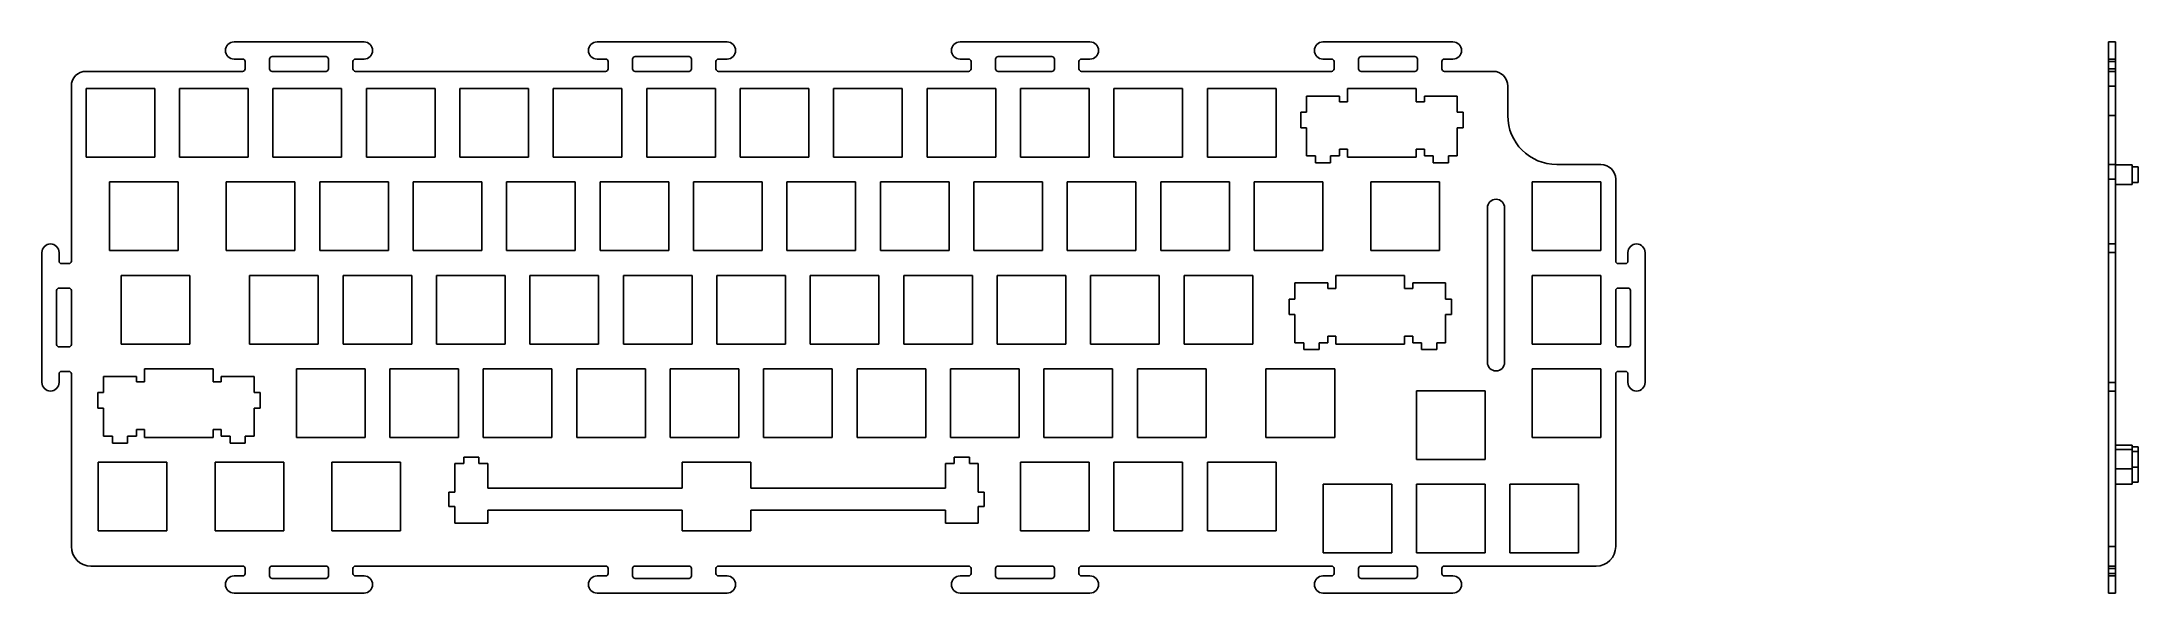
# Model space of a CAD drawing. Header units: millimetres. Extents: x 344 to 771, y 169 to 281.
import ezdxf

# ---------------------------------------------------------------- set-up
doc = ezdxf.new("R2010")
doc.units = ezdxf.units.MM

msp = doc.modelspace()

# ---------------------------------------------------------------- linework, layer by layer
at = {"color": 7, "linetype": 'Continuous'}
for p, q in [((409.62, 281.06), (383.12, 281.06)), ((401.87, 278.06), (390.87, 278.06)), ((483.62, 281.06), (457.12, 281.06)), ((475.87, 278.06), (464.87, 278.06)), ((557.62, 281.06), (531.12, 281.06)), ((549.87, 278.06), (538.87, 278.06)), ((631.62, 281.06), (605.12, 281.06)), ((623.87, 278.06), (612.87, 278.06)), ((765.29, 168.68), (765.29, 281.06)), ((765.29, 281.06), (766.69, 281.06)), ((766.69, 168.68), (766.69, 281.06)), ((352.95, 275.06), (384.87, 275.06)), ((383.12, 277.56), (384.87, 277.56)), ((385.37, 277.06), (385.37, 275.56)), ((390.37, 277.56), (390.37, 275.56)), ((390.87, 275.06), (401.87, 275.06)), ((402.37, 275.56), (402.37, 277.56)), ((407.37, 275.56), (407.37, 277.06)), ((407.87, 277.56), (409.62, 277.56)), ((407.87, 275.06), (458.87, 275.06)), ((457.12, 277.56), (458.87, 277.56)), ((459.37, 277.06), (459.37, 275.56)), ((464.37, 277.56), (464.37, 275.56)), ((464.87, 275.06), (475.87, 275.06)), ((476.37, 275.56), (476.37, 277.56)), ((481.37, 275.56), (481.37, 277.06)), ((481.87, 277.56), (483.62, 277.56)), ((481.87, 275.06), (532.87, 275.06)), ((531.12, 277.56), (532.87, 277.56)), ((533.37, 277.06), (533.37, 275.56)), ((538.37, 277.56), (538.37, 275.56)), ((538.87, 275.06), (549.87, 275.06)), ((550.37, 275.56), (550.37, 277.56)), ((555.37, 275.56), (555.37, 277.06)), ((555.87, 277.56), (557.62, 277.56)), ((555.87, 275.06), (606.87, 275.06)), ((605.12, 277.56), (606.87, 277.56)), ((607.37, 277.06), (607.37, 275.56)), ((612.37, 277.56), (612.37, 275.56)), ((612.87, 275.06), (623.87, 275.06)), ((624.37, 275.56), (624.37, 277.56)), ((629.37, 275.56), (629.37, 277.06)), ((629.87, 277.56), (631.62, 277.56)), ((629.87, 275.06), (639.79, 275.06)), ((765.29, 277.56), (766.69, 277.56)), ((766.69, 277.06), (765.29, 277.06)), ((765.29, 275.56), (766.69, 275.56)), ((765.29, 275.06), (766.69, 275.06)), ((349.95, 272.06), (349.95, 236.37)), ((352.95, 257.56), (352.95, 271.56)), ((352.95, 271.56), (366.95, 271.56)), ((366.95, 271.56), (366.95, 257.56)), ((372, 257.56), (372, 271.56)), ((372, 271.56), (386, 271.56)), ((386, 271.56), (386, 257.56)), ((391.05, 257.56), (391.05, 271.56)), ((391.05, 271.56), (405.05, 271.56)), ((405.05, 271.56), (405.05, 257.56)), ((410.1, 257.56), (410.1, 271.56)), ((410.1, 271.56), (424.1, 271.56)), ((424.1, 271.56), (424.1, 257.56)), ((429.15, 257.56), (429.15, 271.56)), ((429.15, 271.56), (443.15, 271.56)), ((443.15, 271.56), (443.15, 257.56)), ((448.2, 257.56), (448.2, 271.56)), ((448.2, 271.56), (462.2, 271.56)), ((462.2, 271.56), (462.2, 257.56)), ((467.25, 257.56), (467.25, 271.56)), ((467.25, 271.56), (481.25, 271.56)), ((481.25, 271.56), (481.25, 257.56)), ((486.3, 257.56), (486.3, 271.56)), ((486.3, 271.56), (500.3, 271.56)), ((500.3, 271.56), (500.3, 257.56)), ((505.35, 257.56), (505.35, 271.56)), ((505.35, 271.56), (519.35, 271.56)), ((519.35, 271.56), (519.35, 257.56)), ((524.4, 257.56), (524.4, 271.56)), ((524.4, 271.56), (538.4, 271.56)), ((538.4, 271.56), (538.4, 257.56)), ((543.45, 257.56), (543.45, 271.56)), ((543.45, 271.56), (557.45, 271.56)), ((557.45, 271.56), (557.45, 257.56)), ((562.5, 271.56), (576.5, 271.56)), ((562.5, 257.56), (562.5, 271.56)), ((576.5, 271.56), (576.5, 257.56)), ((581.55, 271.56), (595.55, 271.56)), ((581.55, 257.56), (581.55, 271.56)), ((595.55, 271.56), (595.55, 257.56)), ((601.78, 270.01), (608.48, 270.01)), ((601.78, 266.71), (601.78, 270.01)), ((608.48, 270.01), (608.48, 268.81)), ((610.13, 271.56), (624.13, 271.56)), ((610.13, 268.81), (610.13, 271.56)), ((624.13, 271.56), (624.13, 268.81)), ((625.78, 270.01), (632.48, 270.01)), ((625.78, 268.81), (625.78, 270.01)), ((632.48, 270.01), (632.48, 266.71)), ((642.79, 272.06), (642.79, 266.06)), ((765.29, 272.06), (766.69, 272.06)), ((600.58, 266.71), (601.78, 266.71)), ((600.58, 263.56), (600.58, 266.71)), ((608.48, 268.81), (610.13, 268.81)), ((624.13, 268.81), (625.78, 268.81)), ((632.48, 266.71), (633.68, 266.71)), ((633.68, 266.71), (633.68, 263.56)), ((765.29, 266.06), (766.69, 266.06)), ((601.78, 263.56), (600.58, 263.56)), ((601.78, 257.81), (601.78, 263.56)), ((633.68, 263.56), (632.48, 263.56)), ((632.48, 263.56), (632.48, 257.81)), ((366.95, 257.56), (352.95, 257.56)), ((386, 257.56), (372, 257.56)), ((405.05, 257.56), (391.05, 257.56)), ((424.1, 257.56), (410.1, 257.56)), ((443.15, 257.56), (429.15, 257.56)), ((462.2, 257.56), (448.2, 257.56)), ((481.25, 257.56), (467.25, 257.56)), ((500.3, 257.56), (486.3, 257.56)), ((519.35, 257.56), (505.35, 257.56)), ((538.4, 257.56), (524.4, 257.56)), ((557.45, 257.56), (543.45, 257.56)), ((576.5, 257.56), (562.5, 257.56)), ((595.55, 257.56), (581.55, 257.56)), ((603.58, 257.81), (601.78, 257.81)), ((603.58, 256.41), (603.58, 257.81)), ((606.68, 256.41), (603.58, 256.41)), ((608.48, 257.81), (606.68, 257.81)), ((606.68, 257.81), (606.68, 256.41)), ((610.13, 259.16), (608.48, 259.16)), ((608.48, 259.16), (608.48, 257.81)), ((610.13, 257.56), (610.13, 259.16)), ((624.13, 257.56), (610.13, 257.56)), ((625.78, 259.16), (624.13, 259.16)), ((624.13, 259.16), (624.13, 257.56)), ((625.78, 257.81), (625.78, 259.16)), ((627.58, 257.81), (625.78, 257.81)), ((627.58, 256.41), (627.58, 257.81)), ((630.68, 256.41), (627.58, 256.41)), ((632.48, 257.81), (630.68, 257.81)), ((630.68, 257.81), (630.68, 256.41)), ((357.72, 238.51), (357.72, 252.51)), ((357.72, 252.51), (371.72, 252.51)), ((371.72, 252.51), (371.72, 238.51)), ((381.53, 238.51), (381.53, 252.51)), ((381.53, 252.51), (395.53, 252.51)), ((395.53, 252.51), (395.53, 238.51)), ((400.58, 238.51), (400.58, 252.51)), ((400.58, 252.51), (414.58, 252.51)), ((414.58, 252.51), (414.58, 238.51)), ((419.63, 238.51), (419.63, 252.51)), ((419.63, 252.51), (433.63, 252.51)), ((433.63, 252.51), (433.63, 238.51)), ((438.68, 238.51), (438.68, 252.51)), ((438.68, 252.51), (452.68, 252.51)), ((452.68, 252.51), (452.68, 238.51)), ((457.73, 238.51), (457.73, 252.51)), ((457.73, 252.51), (471.73, 252.51)), ((471.73, 252.51), (471.73, 238.51)), ((476.78, 238.51), (476.78, 252.51)), ((476.78, 252.51), (490.78, 252.51)), ((490.78, 252.51), (490.78, 238.51)), ((495.83, 238.51), (495.83, 252.51)), ((495.83, 252.51), (509.83, 252.51)), ((509.83, 252.51), (509.83, 238.51)), ((514.88, 238.51), (514.88, 252.51)), ((514.88, 252.51), (528.88, 252.51)), ((528.88, 252.51), (528.88, 238.51)), ((533.93, 238.51), (533.93, 252.51)), ((533.93, 252.51), (547.93, 252.51)), ((547.93, 252.51), (547.93, 238.51)), ((552.98, 252.51), (566.98, 252.51)), ((552.98, 238.51), (552.98, 252.51)), ((566.98, 252.51), (566.98, 238.51)), ((572.03, 252.51), (586.03, 252.51)), ((572.03, 238.51), (572.03, 252.51)), ((586.03, 252.51), (586.03, 238.51)), ((591.08, 252.51), (605.08, 252.51)), ((591.08, 238.51), (591.08, 252.51)), ((605.08, 252.51), (605.08, 238.51)), ((614.89, 252.51), (628.89, 252.51)), ((614.89, 238.51), (614.89, 252.51)), ((628.89, 252.51), (628.89, 238.51)), ((661.79, 252.51), (647.79, 252.51)), ((647.79, 252.51), (647.79, 238.51)), ((661.79, 256.06), (652.79, 256.06)), ((661.79, 238.51), (661.79, 252.51)), ((664.79, 236.37), (664.79, 253.06)), ((766.69, 256.06), (765.29, 256.06)), ((766.69, 253.06), (765.29, 253.06)), ((766.69, 255.98), (770.09, 255.98)), ((770.09, 255.98), (770.09, 251.98)), ((770.09, 255.58), (771.29, 255.58)), ((770.09, 252.38), (771.29, 252.38)), ((771.29, 255.58), (771.29, 252.38)), ((766.69, 251.98), (770.09, 251.98)), ((638.65, 247.23), (638.65, 215.73)), ((642.15, 215.73), (642.15, 247.23)), ((765.29, 239.87), (766.69, 239.87)), ((343.95, 238.12), (343.95, 211.62)), ((347.45, 236.37), (347.45, 238.12)), ((349.45, 235.87), (347.95, 235.87)), ((371.72, 238.51), (357.72, 238.51)), ((395.53, 238.51), (381.53, 238.51)), ((414.58, 238.51), (400.58, 238.51)), ((433.63, 238.51), (419.63, 238.51)), ((452.68, 238.51), (438.68, 238.51)), ((471.73, 238.51), (457.73, 238.51)), ((490.78, 238.51), (476.78, 238.51)), ((509.83, 238.51), (495.83, 238.51)), ((528.88, 238.51), (514.88, 238.51)), ((547.93, 238.51), (533.93, 238.51)), ((566.98, 238.51), (552.98, 238.51)), ((586.03, 238.51), (572.03, 238.51)), ((605.08, 238.51), (591.08, 238.51)), ((628.89, 238.51), (614.89, 238.51)), ((647.79, 238.51), (661.79, 238.51)), ((666.79, 235.87), (665.29, 235.87)), ((667.29, 238.12), (667.29, 236.37)), ((670.79, 211.62), (670.79, 238.12)), ((765.29, 238.12), (766.69, 238.12)), ((349.45, 230.87), (347.45, 230.87)), ((360.09, 219.46), (360.09, 233.46)), ((360.09, 233.46), (374.09, 233.46)), ((374.09, 233.46), (374.09, 219.46)), ((386.3, 219.46), (386.3, 233.46)), ((386.3, 233.46), (400.3, 233.46)), ((400.3, 233.46), (400.3, 219.46)), ((405.35, 219.46), (405.35, 233.46)), ((405.35, 233.46), (419.35, 233.46)), ((419.35, 233.46), (419.35, 219.46)), ((424.4, 219.46), (424.4, 233.46)), ((424.4, 233.46), (438.4, 233.46)), ((438.4, 233.46), (438.4, 219.46)), ((443.45, 219.46), (443.45, 233.46)), ((443.45, 233.46), (457.45, 233.46)), ((457.45, 233.46), (457.45, 219.46)), ((462.5, 219.46), (462.5, 233.46)), ((462.5, 233.46), (476.5, 233.46)), ((476.5, 233.46), (476.5, 219.46)), ((481.55, 219.46), (481.55, 233.46)), ((481.55, 233.46), (495.55, 233.46)), ((495.55, 233.46), (495.55, 219.46)), ((500.6, 219.46), (500.6, 233.46)), ((500.6, 233.46), (514.6, 233.46)), ((514.6, 233.46), (514.6, 219.46)), ((519.65, 219.46), (519.65, 233.46)), ((519.65, 233.46), (533.65, 233.46)), ((533.65, 233.46), (533.65, 219.46)), ((538.7, 233.46), (552.7, 233.46)), ((538.7, 219.46), (538.7, 233.46)), ((552.7, 233.46), (552.7, 219.46)), ((557.75, 233.46), (571.75, 233.46)), ((557.75, 219.46), (557.75, 233.46)), ((571.75, 233.46), (571.75, 219.46)), ((576.8, 233.46), (590.8, 233.46)), ((576.8, 219.46), (576.8, 233.46)), ((590.8, 233.46), (590.8, 219.46)), ((599.41, 231.91), (606.11, 231.91)), ((599.41, 228.61), (599.41, 231.91)), ((606.11, 231.91), (606.11, 230.81)), ((606.11, 230.81), (607.76, 230.81)), ((607.76, 233.46), (621.76, 233.46)), ((607.76, 230.81), (607.76, 233.46)), ((621.76, 233.46), (621.76, 230.81)), ((621.76, 230.81), (623.41, 230.81)), ((623.41, 231.91), (630.11, 231.91)), ((623.41, 230.81), (623.41, 231.91)), ((630.11, 231.91), (630.11, 228.61)), ((661.79, 233.46), (647.79, 233.46)), ((647.79, 233.46), (647.79, 219.46)), ((661.79, 219.46), (661.79, 233.46)), ((667.29, 230.87), (665.29, 230.87)), ((346.95, 230.37), (346.95, 219.37)), ((349.95, 219.37), (349.95, 230.37)), ((598.21, 228.61), (599.41, 228.61)), ((598.21, 225.46), (598.21, 228.61)), ((630.11, 228.61), (631.31, 228.61)), ((631.31, 228.61), (631.31, 225.46)), ((664.79, 230.37), (664.79, 219.37)), ((667.79, 219.37), (667.79, 230.37)), ((599.41, 225.46), (598.21, 225.46)), ((599.41, 219.71), (599.41, 225.46)), ((631.31, 225.46), (630.11, 225.46)), ((630.11, 225.46), (630.11, 219.71)), ((347.45, 218.87), (349.45, 218.87)), ((374.09, 219.46), (360.09, 219.46)), ((400.3, 219.46), (386.3, 219.46)), ((419.35, 219.46), (405.35, 219.46)), ((438.4, 219.46), (424.4, 219.46)), ((457.45, 219.46), (443.45, 219.46)), ((476.5, 219.46), (462.5, 219.46)), ((495.55, 219.46), (481.55, 219.46)), ((514.6, 219.46), (500.6, 219.46)), ((533.65, 219.46), (519.65, 219.46)), ((552.7, 219.46), (538.7, 219.46)), ((571.75, 219.46), (557.75, 219.46)), ((590.8, 219.46), (576.8, 219.46)), ((601.21, 219.71), (599.41, 219.71)), ((601.21, 218.31), (601.21, 219.71)), ((604.31, 218.31), (601.21, 218.31)), ((606.11, 219.71), (604.31, 219.71)), ((604.31, 219.71), (604.31, 218.31)), ((607.76, 221.06), (606.11, 221.06)), ((606.11, 221.06), (606.11, 219.71)), ((607.76, 219.46), (607.76, 221.06)), ((621.76, 219.46), (607.76, 219.46)), ((623.41, 221.06), (621.76, 221.06)), ((621.76, 221.06), (621.76, 219.46)), ((623.41, 219.71), (623.41, 221.06)), ((625.21, 219.71), (623.41, 219.71)), ((625.21, 218.31), (625.21, 219.71)), ((628.31, 218.31), (625.21, 218.31)), ((630.11, 219.71), (628.31, 219.71)), ((628.31, 219.71), (628.31, 218.31)), ((647.79, 219.46), (661.79, 219.46)), ((665.29, 218.87), (667.29, 218.87)), ((347.95, 213.87), (349.45, 213.87)), ((364.87, 211.76), (364.87, 214.41)), ((364.87, 214.41), (378.87, 214.41)), ((378.87, 214.41), (378.87, 211.76)), ((395.83, 200.41), (395.83, 214.41)), ((395.83, 214.41), (409.83, 214.41)), ((409.83, 214.41), (409.83, 200.41)), ((414.88, 200.41), (414.88, 214.41)), ((414.88, 214.41), (428.88, 214.41)), ((428.88, 214.41), (428.88, 200.41)), ((433.93, 200.41), (433.93, 214.41)), ((433.93, 214.41), (447.93, 214.41)), ((447.93, 214.41), (447.93, 200.41)), ((452.98, 200.41), (452.98, 214.41)), ((452.98, 214.41), (466.98, 214.41)), ((466.98, 214.41), (466.98, 200.41)), ((472.03, 200.41), (472.03, 214.41)), ((472.03, 214.41), (486.03, 214.41)), ((486.03, 214.41), (486.03, 200.41)), ((491.08, 200.41), (491.08, 214.41)), ((491.08, 214.41), (505.08, 214.41)), ((505.08, 214.41), (505.08, 200.41)), ((510.13, 214.41), (524.13, 214.41)), ((510.13, 200.41), (510.13, 214.41)), ((524.13, 214.41), (524.13, 200.41)), ((529.18, 214.41), (543.18, 214.41)), ((529.18, 200.41), (529.18, 214.41)), ((543.18, 214.41), (543.18, 200.41)), ((548.23, 214.41), (562.23, 214.41)), ((548.23, 200.41), (548.23, 214.41)), ((562.23, 214.41), (562.23, 200.41)), ((567.28, 214.41), (581.28, 214.41)), ((567.28, 200.41), (567.28, 214.41)), ((581.28, 214.41), (581.28, 200.41)), ((593.5, 214.41), (607.5, 214.41)), ((593.5, 200.41), (593.5, 214.41)), ((607.5, 214.41), (607.5, 200.41)), ((661.79, 214.41), (647.79, 214.41)), ((647.79, 214.41), (647.79, 200.41)), ((661.79, 200.41), (661.79, 214.41)), ((665.29, 213.87), (666.79, 213.87)), ((347.45, 211.62), (347.45, 213.37)), ((349.95, 213.37), (349.95, 178.18)), ((355.32, 206.41), (355.32, 209.56)), ((355.32, 209.56), (356.52, 209.56)), ((356.52, 209.56), (356.52, 212.86)), ((356.52, 212.86), (363.22, 212.86)), ((363.22, 212.86), (363.22, 211.76)), ((363.22, 211.76), (364.87, 211.76)), ((378.87, 211.76), (380.52, 211.76)), ((380.52, 211.76), (380.52, 212.86)), ((380.52, 212.86), (387.22, 212.86)), ((387.22, 212.86), (387.22, 209.56)), ((387.22, 209.56), (388.42, 209.56)), ((388.42, 209.56), (388.42, 206.41)), ((638.19, 209.91), (624.19, 209.91)), ((624.19, 209.91), (624.19, 195.91)), ((638.19, 195.91), (638.19, 209.91)), ((664.79, 178.18), (664.79, 213.37)), ((667.29, 213.37), (667.29, 211.62)), ((765.29, 211.62), (766.69, 211.62)), ((765.29, 209.87), (766.69, 209.87)), ((356.52, 206.41), (355.32, 206.41)), ((356.52, 200.66), (356.52, 206.41)), ((387.22, 206.41), (387.22, 200.66)), ((388.42, 206.41), (387.22, 206.41)), ((363.22, 202.01), (363.22, 200.66)), ((364.87, 202.01), (363.22, 202.01)), ((364.87, 200.41), (364.87, 202.01)), ((378.87, 202.01), (378.87, 200.41)), ((380.52, 202.01), (378.87, 202.01)), ((380.52, 200.66), (380.52, 202.01)), ((358.32, 200.66), (356.52, 200.66)), ((358.32, 199.26), (358.32, 200.66)), ((361.42, 199.26), (358.32, 199.26)), ((361.42, 200.66), (361.42, 199.26)), ((363.22, 200.66), (361.42, 200.66)), ((378.87, 200.41), (364.87, 200.41)), ((382.32, 200.66), (380.52, 200.66)), ((382.32, 199.26), (382.32, 200.66)), ((385.42, 199.26), (382.32, 199.26)), ((385.42, 200.66), (385.42, 199.26)), ((387.22, 200.66), (385.42, 200.66)), ((409.83, 200.41), (395.83, 200.41)), ((428.88, 200.41), (414.88, 200.41)), ((447.93, 200.41), (433.93, 200.41)), ((466.98, 200.41), (452.98, 200.41)), ((486.03, 200.41), (472.03, 200.41)), ((505.08, 200.41), (491.08, 200.41)), ((524.13, 200.41), (510.13, 200.41)), ((543.18, 200.41), (529.18, 200.41)), ((562.23, 200.41), (548.23, 200.41)), ((581.28, 200.41), (567.28, 200.41)), ((607.5, 200.41), (593.5, 200.41)), ((647.79, 200.41), (661.79, 200.41)), ((766.69, 198.87), (770.09, 198.87)), ((766.69, 197.98), (770.09, 197.98)), ((770.09, 198.87), (770.09, 190.89)), ((770.09, 198.47), (771.29, 198.47)), ((770.09, 197.58), (771.29, 197.58)), ((771.29, 198.47), (771.29, 194.38)), ((355.43, 181.36), (355.43, 195.36)), ((355.43, 195.36), (369.43, 195.36)), ((369.43, 195.36), (369.43, 181.36)), ((379.24, 181.36), (379.24, 195.36)), ((379.24, 195.36), (393.24, 195.36)), ((393.24, 195.36), (393.24, 181.36)), ((403.05, 181.36), (403.05, 195.36)), ((403.05, 195.36), (417.05, 195.36)), ((417.05, 195.36), (417.05, 181.36)), ((428.14, 189.26), (428.14, 195.11)), ((428.14, 195.11), (429.94, 195.11)), ((429.94, 195.11), (429.94, 196.41)), ((429.94, 196.41), (433.04, 196.41)), ((433.04, 196.41), (433.04, 195.11)), ((433.04, 195.11), (434.84, 195.11)), ((434.84, 195.11), (434.84, 190.06)), ((474.49, 190.06), (474.49, 195.36)), ((474.49, 195.36), (488.49, 195.36)), ((488.49, 195.36), (488.49, 190.06)), ((528.14, 195.11), (529.94, 195.11)), ((528.14, 190.06), (528.14, 195.11)), ((529.94, 196.41), (533.04, 196.41)), ((529.94, 195.11), (529.94, 196.41)), ((533.04, 196.41), (533.04, 195.11)), ((533.04, 195.11), (534.84, 195.11)), ((534.84, 195.11), (534.84, 189.26)), ((543.45, 195.36), (557.45, 195.36)), ((543.45, 181.36), (543.45, 195.36)), ((557.45, 195.36), (557.45, 181.36)), ((562.5, 195.36), (576.5, 195.36)), ((562.5, 181.36), (562.5, 195.36)), ((576.5, 195.36), (576.5, 181.36)), ((581.55, 195.36), (595.55, 195.36)), ((581.55, 181.36), (581.55, 195.36)), ((595.55, 195.36), (595.55, 181.36)), ((624.19, 195.91), (638.19, 195.91)), ((766.69, 193.98), (770.09, 193.98)), ((770.09, 194.38), (771.29, 194.38)), ((771.29, 194.37), (771.29, 191.29)), ((426.94, 186.31), (426.94, 189.26)), ((426.94, 189.26), (428.14, 189.26)), ((474.49, 190.06), (434.84, 190.06)), ((528.14, 190.06), (488.49, 190.06)), ((534.84, 189.26), (536.04, 189.26)), ((536.04, 189.26), (536.04, 186.31)), ((619.14, 190.86), (605.14, 190.86)), ((605.14, 190.86), (605.14, 176.86)), ((619.14, 176.86), (619.14, 190.86)), ((638.19, 190.86), (624.19, 190.86)), ((624.19, 190.86), (624.19, 176.86)), ((638.19, 176.86), (638.19, 190.86)), ((657.24, 190.86), (643.24, 190.86)), ((643.24, 190.86), (643.24, 176.86)), ((657.24, 176.86), (657.24, 190.86)), ((766.69, 190.89), (770.09, 190.89)), ((770.09, 191.29), (771.29, 191.29)), ((428.14, 186.31), (426.94, 186.31)), ((428.14, 182.96), (428.14, 186.31)), ((434.84, 185.56), (434.84, 182.96)), ((474.49, 185.56), (434.84, 185.56)), ((474.49, 181.36), (474.49, 185.56)), ((528.14, 185.56), (488.49, 185.56)), ((488.49, 185.56), (488.49, 181.36)), ((528.14, 182.96), (528.14, 185.56)), ((536.04, 186.31), (534.84, 186.31)), ((534.84, 186.31), (534.84, 182.96)), ((369.43, 181.36), (355.43, 181.36)), ((393.24, 181.36), (379.24, 181.36)), ((417.05, 181.36), (403.05, 181.36)), ((434.84, 182.96), (428.14, 182.96)), ((488.49, 181.36), (474.49, 181.36)), ((534.84, 182.96), (528.14, 182.96)), ((557.45, 181.36), (543.45, 181.36)), ((576.5, 181.36), (562.5, 181.36)), ((595.55, 181.36), (581.55, 181.36)), ((605.14, 176.86), (619.14, 176.86)), ((624.19, 176.86), (638.19, 176.86)), ((643.24, 176.86), (657.24, 176.86)), ((765.29, 178.18), (766.69, 178.18)), ((353.95, 174.18), (384.87, 174.18)), ((384.87, 172.18), (383.12, 172.18)), ((385.37, 173.68), (385.37, 172.68)), ((390.37, 173.68), (390.37, 172.18)), ((401.87, 174.18), (390.87, 174.18)), ((390.87, 171.68), (401.87, 171.68)), ((402.37, 172.18), (402.37, 173.68)), ((407.37, 172.68), (407.37, 173.68)), ((407.87, 174.18), (458.87, 174.18)), ((409.62, 172.18), (407.87, 172.18)), ((458.87, 172.18), (457.12, 172.18)), ((459.37, 173.68), (459.37, 172.68)), ((464.37, 173.68), (464.37, 172.18)), ((475.87, 174.18), (464.87, 174.18)), ((464.87, 171.68), (475.87, 171.68)), ((476.37, 172.18), (476.37, 173.68)), ((481.37, 172.68), (481.37, 173.68)), ((481.87, 174.18), (532.87, 174.18)), ((483.62, 172.18), (481.87, 172.18)), ((532.87, 172.18), (531.12, 172.18)), ((533.37, 173.68), (533.37, 172.68)), ((538.37, 173.68), (538.37, 172.18)), ((549.87, 174.18), (538.87, 174.18)), ((538.87, 171.68), (549.87, 171.68)), ((550.37, 172.18), (550.37, 173.68)), ((555.37, 172.68), (555.37, 173.68)), ((555.87, 174.18), (606.87, 174.18)), ((557.62, 172.18), (555.87, 172.18)), ((606.87, 172.18), (605.12, 172.18)), ((607.37, 173.68), (607.37, 172.68)), ((612.37, 173.68), (612.37, 172.18)), ((623.87, 174.18), (612.87, 174.18)), ((612.87, 171.68), (623.87, 171.68)), ((624.37, 172.18), (624.37, 173.68)), ((629.37, 172.68), (629.37, 173.68)), ((629.87, 174.18), (660.79, 174.18)), ((631.62, 172.18), (629.87, 172.18)), ((765.29, 174.18), (766.69, 174.18)), ((766.69, 173.68), (765.29, 173.68)), ((766.69, 172.68), (765.29, 172.68)), ((765.29, 172.18), (766.69, 172.18)), ((383.12, 168.68), (409.62, 168.68)), ((457.12, 168.68), (483.62, 168.68)), ((531.12, 168.68), (557.62, 168.68)), ((605.12, 168.68), (631.62, 168.68)), ((765.29, 168.68), (766.69, 168.68))]:
    msp.add_line(p, q, dxfattribs=at)
for centre, radius, start, end in [((383.12, 279.31), 1.75, 90, 270), ((390.87, 277.56), 0.5, 90, 180), ((401.87, 277.56), 0.5, 0, 90), ((409.62, 279.31), 1.75, 270, 90), ((457.12, 279.31), 1.75, 90, 270), ((464.87, 277.56), 0.5, 90, 180), ((475.87, 277.56), 0.5, 0, 90), ((483.62, 279.31), 1.75, 270, 90), ((531.12, 279.31), 1.75, 90, 270), ((538.87, 277.56), 0.5, 90, 180), ((549.87, 277.56), 0.5, 0, 90), ((557.62, 279.31), 1.75, 270, 90), ((605.12, 279.31), 1.75, 90, 270), ((612.87, 277.56), 0.5, 90, 180), ((623.87, 277.56), 0.5, 0, 90), ((631.62, 279.31), 1.75, 270, 90), ((352.95, 272.06), 3, 90, 180), ((384.87, 277.06), 0.5, 0, 90), ((384.87, 275.56), 0.5, 270, 0), ((390.87, 275.56), 0.5, 180, 270), ((401.87, 275.56), 0.5, 270, 0), ((407.87, 277.06), 0.5, 90, 180), ((407.87, 275.56), 0.5, 180, 270), ((458.87, 277.06), 0.5, 0, 90), ((458.87, 275.56), 0.5, 270, 0), ((464.87, 275.56), 0.5, 180, 270), ((475.87, 275.56), 0.5, 270, 0), ((481.87, 277.06), 0.5, 90, 180), ((481.87, 275.56), 0.5, 180, 270), ((532.87, 277.06), 0.5, 0, 90), ((532.87, 275.56), 0.5, 270, 0), ((538.87, 275.56), 0.5, 180, 270), ((549.87, 275.56), 0.5, 270, 0), ((555.87, 277.06), 0.5, 90, 180), ((555.87, 275.56), 0.5, 180, 270), ((606.87, 277.06), 0.5, 0, 90), ((606.87, 275.56), 0.5, 270, 0), ((612.87, 275.56), 0.5, 180, 270), ((623.87, 275.56), 0.5, 270, 0), ((629.87, 277.06), 0.5, 90, 180), ((629.87, 275.56), 0.5, 180, 270), ((639.79, 272.06), 3, 0, 90), ((652.79, 266.06), 10, 180, 270), ((661.79, 253.06), 3, 0, 90), ((640.4, 247.23), 1.75, 0, 180), ((345.7, 238.12), 1.75, 0, 180), ((669.04, 238.12), 1.75, 0, 180), ((347.95, 236.37), 0.5, 180, 270), ((349.45, 236.37), 0.5, 270, 0), ((665.29, 236.37), 0.5, 180, 270), ((666.79, 236.37), 0.5, 270, 0), ((347.45, 230.37), 0.5, 90, 180), ((349.45, 230.37), 0.5, 0, 90), ((665.29, 230.37), 0.5, 90, 180), ((667.29, 230.37), 0.5, 0, 90), ((347.45, 219.37), 0.5, 180, 270), ((349.45, 219.37), 0.5, 270, 0), ((665.29, 219.37), 0.5, 180, 270), ((667.29, 219.37), 0.5, 270, 0), ((347.95, 213.37), 0.5, 90, 180), ((349.45, 213.37), 0.5, 0, 90), ((640.4, 215.73), 1.75, 180, 0), ((665.29, 213.37), 0.5, 90, 180), ((666.79, 213.37), 0.5, 0, 90), ((345.7, 211.62), 1.75, 180, 0), ((669.04, 211.62), 1.75, 180, 0), ((353.95, 178.18), 4, 180, 270), ((660.79, 178.18), 4, 270, 0), ((383.12, 170.43), 1.75, 90, 270), ((384.87, 173.68), 0.5, 0, 90), ((384.87, 172.68), 0.5, 270, 0), ((390.87, 173.68), 0.5, 90, 180), ((390.87, 172.18), 0.5, 180, 270), ((401.87, 173.68), 0.5, 0, 90), ((401.87, 172.18), 0.5, 270, 0), ((407.87, 173.68), 0.5, 90, 180), ((407.87, 172.68), 0.5, 180, 270), ((409.62, 170.43), 1.75, 270, 90), ((457.12, 170.43), 1.75, 90, 270), ((458.87, 173.68), 0.5, 0, 90), ((458.87, 172.68), 0.5, 270, 0), ((464.87, 173.68), 0.5, 90, 180), ((464.87, 172.18), 0.5, 180, 270), ((475.87, 173.68), 0.5, 0, 90), ((475.87, 172.18), 0.5, 270, 0), ((481.87, 173.68), 0.5, 90, 180), ((481.87, 172.68), 0.5, 180, 270), ((483.62, 170.43), 1.75, 270, 90), ((531.12, 170.43), 1.75, 90, 270), ((532.87, 173.68), 0.5, 0, 90), ((532.87, 172.68), 0.5, 270, 0), ((538.87, 173.68), 0.5, 90, 180), ((538.87, 172.18), 0.5, 180, 270), ((549.87, 173.68), 0.5, 0, 90), ((549.87, 172.18), 0.5, 270, 0), ((555.87, 173.68), 0.5, 90, 180), ((555.87, 172.68), 0.5, 180, 270), ((557.62, 170.43), 1.75, 270, 90), ((605.12, 170.43), 1.75, 90, 270), ((606.87, 173.68), 0.5, 0, 90), ((606.87, 172.68), 0.5, 270, 0), ((612.87, 173.68), 0.5, 90, 180), ((612.87, 172.18), 0.5, 180, 270), ((623.87, 173.68), 0.5, 0, 90), ((623.87, 172.18), 0.5, 270, 0), ((629.87, 173.68), 0.5, 90, 180), ((629.87, 172.68), 0.5, 180, 270), ((631.62, 170.43), 1.75, 270, 90)]:
    msp.add_arc(centre, radius, start, end, dxfattribs=at)

doc.saveas('drawing.dxf')
